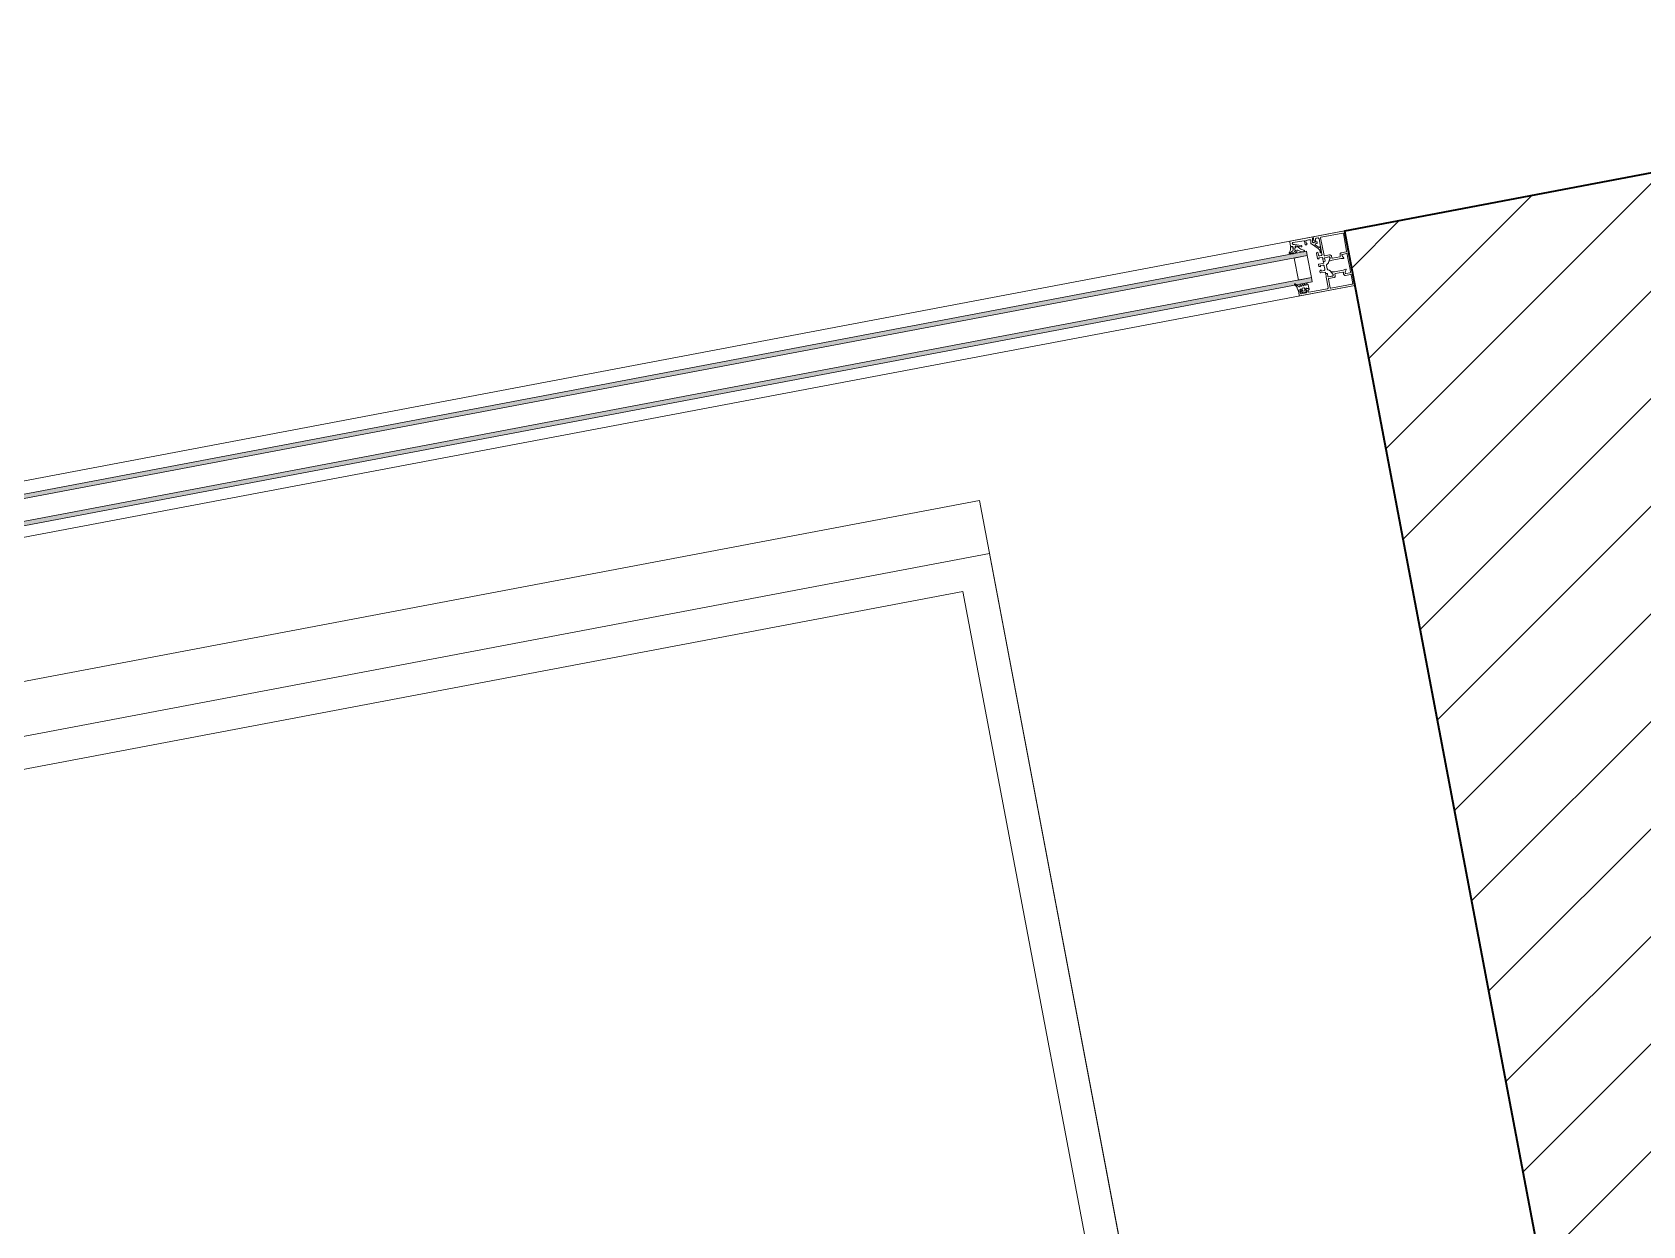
# Model space of a CAD drawing. Header units: centimetres. Extents: x 43491 to 84569, y -30699 to -11680.
# Drawn here: x 45222.9 to 45368.2, y -26170.9 to -26063.2 of the extents above; entities that cross this region are included whole.
import ezdxf

# ---------------------------------------------------------------- set-up
doc = ezdxf.new("R2010")
doc.units = ezdxf.units.CM
doc.header["$LTSCALE"] = 50.8
doc.layers.get('0').update_dxf_attribs({"lineweight": 18})
for name, color, linetype, lineweight in [('0-PROJET-DESSINS CRÉES', 7, 'Continuous', 9), ('0-PROJET-MENUISERIES EXT', 7, 'Continuous', 5), ('0-PROJET-MUR BETON', 7, 'Continuous', 35)]:
    doc.layers.add(name, color=color, linetype=linetype, lineweight=lineweight)

# ---------------------------------------------------------------- blocks, each defined once
blk = doc.blocks.new('Groupe-141-1')
at = {"color": 7, "lineweight": 13, "flags": 128}
for points in [[(6522.72, -48172.24), (6522.71, -48172.15), (6522.67, -48171.96), (6522.67, -48171.94), (6522.68, -48171.93), (6522.69, -48171.92), (6522.79, -48171.91), (6522.81, -48171.91), (6522.82, -48171.92), (6522.83, -48171.93), (6522.87, -48172.17), (6522.88, -48172.18), (6522.89, -48172.2), (6522.91, -48172.2), (6522.93, -48172.2), (6523.31, -48172.13), (6523.33, -48172.13), (6523.35, -48172.11), (6523.35, -48172.09), (6523.35, -48172.07), (6523.34, -48172.01), (6523.16, -48171.79), (6523.16, -48171.79), (6523.16, -48171.78), (6523.16, -48171.78), (6523.17, -48171.77), (6523.17, -48171.77), (6523.46, -48171.77), (6524.23, -48171.62), (6524.49, -48171.52), (6524.5, -48171.52), (6524.5, -48171.52), (6524.51, -48171.53), (6524.51, -48171.53), (6524.51, -48171.54), (6524.42, -48171.8), (6524.43, -48171.87), (6524.44, -48171.89), (6524.46, -48171.9), (6524.47, -48171.91), (6524.49, -48171.91), (6524.88, -48171.84), (6524.89, -48171.83), (6524.91, -48171.82), (6524.92, -48171.8), (6524.92, -48171.78), (6524.87, -48171.54), (6524.65, -48170.39), (6524.61, -48170.16), (6524.6, -48170.14), (6524.59, -48170.12), (6524.57, -48170.12), (6524.55, -48170.12), (6524.17, -48170.19), (6524.15, -48170.2), (6524.14, -48170.21), (6524.13, -48170.23), (6524.13, -48170.25), (6524.14, -48170.32), (6524.32, -48170.53), (6524.32, -48170.53), (6524.32, -48170.54), (6524.32, -48170.55), (6524.31, -48170.55), (6524.31, -48170.55), (6524.02, -48170.55), (6523.26, -48170.7), (6522.99, -48170.8), (6522.98, -48170.8), (6522.98, -48170.8), (6522.97, -48170.8), (6522.97, -48170.79), (6522.97, -48170.78), (6523.06, -48170.52), (6523.05, -48170.45), (6523.04, -48170.43), (6523.03, -48170.42), (6523.01, -48170.41), (6522.99, -48170.41), (6522.61, -48170.49), (6522.59, -48170.49), (6522.57, -48170.51), (6522.57, -48170.52), (6522.57, -48170.54), (6522.61, -48170.78), (6522.61, -48170.8), (6522.6, -48170.81), (6522.59, -48170.81), (6522.49, -48170.83), (6522.47, -48170.83), (6522.46, -48170.82), (6522.45, -48170.81), (6522.42, -48170.62), (6522.42, -48170.62), (6522.43, -48170.61), (6522.43, -48170.59), (6522.42, -48170.55), (6522.42, -48170.53), (6522.4, -48170.52), (6522.4, -48170.52), (6522.39, -48170.5), (6522.39, -48170.48), (6522.37, -48170.46), (6522.35, -48170.46), (6522.34, -48170.46), (6522.06, -48170.51), (6522.07, -48170.59), (6521.98, -48170.6), (6521.96, -48170.61), (6521.95, -48170.6), (6521.93, -48170.59), (6521.92, -48170.58), (6521.92, -48170.56), (6521.83, -48170.12), (6521.83, -48170.1), (6521.84, -48170.08), (6521.84, -48170.06), (6521.86, -48170.04), (6521.87, -48170.02), (6521.89, -48170.01), (6521.91, -48170.01), (6521.96, -48170), (6522.01, -48170.24), (6522.02, -48170.26), (6522.03, -48170.28), (6522.04, -48170.3), (6522.06, -48170.31), (6522.08, -48170.32), (6522.1, -48170.32), (6522.13, -48170.32), (6522.25, -48170.3), (6522.28, -48170.29), (6522.3, -48170.28), (6522.31, -48170.26), (6522.32, -48170.25), (6522.33, -48170.23), (6522.34, -48170.2), (6522.33, -48170.18), (6522.07, -48168.78), (6522.06, -48168.75), (6522.05, -48168.73), (6522.03, -48168.72), (6522.02, -48168.71), (6522, -48168.7), (6521.97, -48168.69), (6521.95, -48168.7), (6521.82, -48168.72), (6521.8, -48168.73), (6521.78, -48168.74), (6521.77, -48168.75), (6521.75, -48168.77), (6521.75, -48168.79), (6521.74, -48168.81), (6521.74, -48168.84), (6521.78, -48169.01), (6521.72, -48169.03), (6521.59, -48168.94), (6521.53, -48168.6), (6524.38, -48168.06), (6524.43, -48168.33), (6524.75, -48170.05), (6524.76, -48170.08), (6525.06, -48171.7), (6525.08, -48171.8), (6525.26, -48172.71), (6525.31, -48172.98), (6520.34, -48173.92), (6520.32, -48173.92), (6520.31, -48173.91), (6520.29, -48173.89), (6520.29, -48173.88), (6520.21, -48173.48), (6520.21, -48173.46), (6520.22, -48173.45), (6520.23, -48173.43), (6520.25, -48173.42), (6520.38, -48173.4), (6520.4, -48173.4), (6520.42, -48173.41), (6520.43, -48173.42), (6520.44, -48173.44), (6520.45, -48173.49), (6520.35, -48173.51), (6520.38, -48173.66), (6520.38, -48173.68), (6520.4, -48173.7), (6520.42, -48173.72), (6520.44, -48173.73), (6520.47, -48173.74), (6520.49, -48173.74), (6520.89, -48173.66), (6520.91, -48173.65), (6520.93, -48173.64), (6520.95, -48173.62), (6520.96, -48173.6), (6520.97, -48173.57), (6520.97, -48173.54), (6520.94, -48173.4), (6520.84, -48173.42), (6520.83, -48173.37), (6520.83, -48173.35), (6520.84, -48173.33), (6520.85, -48173.31), (6520.87, -48173.31), (6521.13, -48173.26), (6521.15, -48173.26), (6521.16, -48173.27), (6521.18, -48173.28), (6521.18, -48173.3), (6521.19, -48173.32), (6521.19, -48173.34), (6521.18, -48173.36), (6521.17, -48173.37), (6521.15, -48173.38), (6521.12, -48173.38), (6521.1, -48173.39), (6521.09, -48173.4), (6521.08, -48173.42), (6521.08, -48173.44), (6521.1, -48173.56), (6521.11, -48173.58), (6521.12, -48173.59), (6521.14, -48173.6), (6521.16, -48173.6), (6522.82, -48173.28), (6522.84, -48173.28), (6522.87, -48173.26), (6522.88, -48173.24), (6522.9, -48173.22), (6522.9, -48173.19), (6522.9, -48173.17)], [(6519.51, -48169.51), (6519.5, -48169.51), (6519.49, -48169.52), (6519.49, -48169.54), (6519.48, -48169.63), (6519.48, -48169.71), (6519.48, -48169.77), (6519.47, -48169.83), (6519.45, -48169.88), (6519.43, -48169.94), (6519.4, -48169.99), (6519.4, -48170), (6519.39, -48170.02), (6519.38, -48170.05), (6519.38, -48170.08), (6519.39, -48170.1), (6519.41, -48170.13), (6519.43, -48170.15), (6519.45, -48170.16), (6519.48, -48170.17), (6519.5, -48170.18), (6519.53, -48170.17), (6519.7, -48170.14), (6519.72, -48170.13), (6519.75, -48170.12), (6519.78, -48170.11), (6520.01, -48169.99), (6520.03, -48169.98), (6520.05, -48169.96), (6520.06, -48169.94), (6520.06, -48169.91), (6520.06, -48169.89), (6520.06, -48169.86), (6520.06, -48169.84), (6520.06, -48169.83), (6520.07, -48169.81), (6520.09, -48169.8), (6520.11, -48169.8), (6520.13, -48169.8), (6520.15, -48169.81), (6520.21, -48169.85), (6520.28, -48169.88), (6520.35, -48169.91), (6520.42, -48169.93), (6520.5, -48169.95), (6520.57, -48169.96), (6520.63, -48169.96), (6520.64, -48169.96), (6520.66, -48169.96), (6520.67, -48169.96), (6520.69, -48169.95), (6520.71, -48169.94), (6520.73, -48169.93), (6520.74, -48169.91), (6520.75, -48169.89), (6520.75, -48169.87), (6520.74, -48169.85), (6520.73, -48169.83), (6520.71, -48169.82), (6520.62, -48169.79), (6520.53, -48169.75), (6520.44, -48169.71), (6520.35, -48169.66), (6520.27, -48169.61), (6520.22, -48169.57), (6520.14, -48169.52), (6520.05, -48169.47), (6519.99, -48169.44), (6519.98, -48169.44), (6519.97, -48169.44), (6519.96, -48169.44), (6519.96, -48169.45), (6519.95, -48169.46), (6519.95, -48169.47), (6519.97, -48169.58), (6519.97, -48169.59), (6519.97, -48169.6), (6519.96, -48169.61), (6519.95, -48169.61), (6519.73, -48169.66), (6519.72, -48169.66), (6519.71, -48169.65), (6519.7, -48169.64), (6519.7, -48169.63), (6519.69, -48169.54), (6519.69, -48169.52), (6519.68, -48169.51), (6519.66, -48169.51)], [(6521.12, -48168.88), (6520.93, -48168.92), (6520.91, -48168.93), (6520.89, -48168.94), (6520.89, -48168.96), (6520.89, -48168.98), (6520.93, -48169.22), (6520.99, -48169.2), (6520.96, -48169.27), (6520.96, -48169.29), (6520.94, -48169.31), (6520.92, -48169.33), (6520.9, -48169.33), (6520.88, -48169.33), (6520.86, -48169.33), (6520.84, -48169.32), (6520.82, -48169.3), (6520.81, -48169.28), (6520.76, -48169), (6520.75, -48168.98), (6520.74, -48168.97), (6520.72, -48168.96), (6520.7, -48168.96), (6519.73, -48169.1), (6519.71, -48169.11), (6519.69, -48169.12), (6519.67, -48169.15), (6519.66, -48169.17), (6519.65, -48169.2), (6519.66, -48169.23), (6519.67, -48169.25), (6519.69, -48169.27), (6519.72, -48169.29), (6519.74, -48169.29), (6519.77, -48169.29), (6519.82, -48169.28), (6519.83, -48169.28), (6519.84, -48169.28), (6519.84, -48169.28), (6519.83, -48169.28), (6519.84, -48169.28), (6520.47, -48169.38), (6520.47, -48169.38), (6520.49, -48169.39), (6520.5, -48169.41), (6520.51, -48169.42), (6520.52, -48169.46), (6520.52, -48169.48), (6520.51, -48169.49), (6520.5, -48169.51), (6520.48, -48169.51), (6520.46, -48169.51), (6520.46, -48169.51), (6519.97, -48169.43), (6519.97, -48169.43), (6519.95, -48169.44), (6519.93, -48169.44), (6519.92, -48169.46), (6519.91, -48169.47), (6519.91, -48169.49), (6519.93, -48169.57), (6519.93, -48169.59), (6519.92, -48169.61), (6519.91, -48169.62), (6519.89, -48169.63), (6519.79, -48169.64), (6519.77, -48169.64), (6519.75, -48169.64), (6519.74, -48169.62), (6519.73, -48169.6), (6519.71, -48169.51), (6519.71, -48169.49), (6519.69, -48169.47), (6519.67, -48169.47), (6519.65, -48169.47), (6519.56, -48169.49), (6519.54, -48169.49), (6519.52, -48169.48), (6519.51, -48169.46), (6519.5, -48169.45), (6519.42, -48169.05), (6519.42, -48169.03), (6519.43, -48169.02), (6519.45, -48169), (6519.46, -48168.99), (6521.53, -48168.6), (6521.55, -48168.7), (6521.53, -48168.7), (6521.51, -48168.71), (6521.5, -48168.73), (6521.49, -48168.75), (6521.47, -48169.02), (6521.47, -48169.05), (6521.48, -48169.07), (6521.5, -48169.1), (6521.52, -48169.11), (6521.55, -48169.12), (6521.57, -48169.13), (6521.6, -48169.12), (6521.87, -48169.05), (6521.88, -48169.05), (6521.89, -48169.06), (6521.9, -48169.15), (6521.9, -48169.16), (6521.9, -48169.18), (6521.88, -48169.19), (6521.87, -48169.2), (6521.75, -48169.24), (6521.73, -48169.25), (6521.72, -48169.26), (6521.71, -48169.28), (6521.71, -48169.3), (6521.72, -48169.31), (6521.73, -48169.33), (6522.08, -48169.56), (6522.09, -48169.57), (6522.1, -48169.56), (6522.11, -48169.55), (6522.14, -48169.51), (6522.14, -48169.51), (6522.15, -48169.5), (6522.15, -48169.51), (6522.15, -48169.51), (6522.16, -48169.51), (6522.22, -48169.84), (6522.22, -48169.85), (6522.21, -48169.86), (6522.2, -48169.87), (6522.19, -48169.89), (6522.19, -48169.92), (6522.21, -48170.02), (6522.21, -48170.04), (6522.21, -48170.04), (6522.2, -48170.05), (6522.19, -48170.05), (6522.18, -48170.05), (6522.17, -48170.05), (6522.17, -48170.04), (6522.16, -48170.03), (6522.13, -48169.84), (6522.11, -48169.79), (6522.09, -48169.75), (6522.06, -48169.71), (6522.02, -48169.68), (6521.98, -48169.65), (6521.38, -48169.24), (6521.36, -48169.22), (6521.34, -48169.2), (6521.32, -48169.17), (6521.32, -48169.14), (6521.32, -48169.11), (6521.33, -48168.91), (6521.33, -48168.89), (6521.32, -48168.87), (6521.31, -48168.86), (6521.29, -48168.86), (6521.27, -48168.86)], [(6522.23, -48168.64), (6522.22, -48168.66), (6522.21, -48168.67), (6522.21, -48168.69), (6522.52, -48170.29), (6522.52, -48170.31), (6522.54, -48170.32), (6522.56, -48170.33), (6522.58, -48170.33), (6523.02, -48170.24), (6523.05, -48170.24), (6523.08, -48170.25), (6523.12, -48170.26), (6523.14, -48170.28), (6523.17, -48170.3), (6523.18, -48170.33), (6523.19, -48170.36), (6523.22, -48170.49), (6523.22, -48170.51), (6523.24, -48170.52), (6523.26, -48170.53), (6523.28, -48170.53), (6523.94, -48170.41), (6523.96, -48170.4), (6523.98, -48170.38), (6523.98, -48170.37), (6523.98, -48170.35), (6523.96, -48170.22), (6523.96, -48170.19), (6523.96, -48170.15), (6523.97, -48170.12), (6523.99, -48170.09), (6524.02, -48170.07), (6524.05, -48170.05), (6524.08, -48170.04), (6524.52, -48169.96), (6524.54, -48169.95), (6524.55, -48169.94), (6524.56, -48169.92), (6524.56, -48169.9), (6524.26, -48168.3), (6524.25, -48168.29), (6524.24, -48168.27), (6524.23, -48168.26), (6524.21, -48168.26), (6524.2, -48168.26), (6522.25, -48168.63), (6522.24, -48168.63)], [(6522.52, -48170.29), (6522.52, -48170.31), (6522.54, -48170.32), (6522.56, -48170.33), (6522.58, -48170.33), (6523.02, -48170.24), (6523.05, -48170.24), (6523.08, -48170.25), (6523.12, -48170.26), (6523.14, -48170.28), (6523.17, -48170.3), (6523.18, -48170.33), (6523.19, -48170.36), (6523.22, -48170.49), (6523.22, -48170.51), (6523.24, -48170.52), (6523.26, -48170.53), (6523.28, -48170.53), (6523.94, -48170.41), (6523.96, -48170.4), (6523.98, -48170.38), (6523.98, -48170.37), (6523.98, -48170.35), (6523.96, -48170.22), (6523.96, -48170.19), (6523.96, -48170.15), (6523.97, -48170.12), (6523.99, -48170.09), (6524.02, -48170.07), (6524.05, -48170.05), (6524.08, -48170.04), (6524.52, -48169.96), (6524.54, -48169.95), (6524.55, -48169.94), (6524.56, -48169.92), (6524.56, -48169.9), (6524.26, -48168.3), (6524.25, -48168.29), (6524.24, -48168.27), (6524.23, -48168.26), (6524.21, -48168.26), (6524.2, -48168.26), (6522.25, -48168.63), (6522.24, -48168.63), (6522.23, -48168.64), (6522.22, -48168.66), (6522.21, -48168.67), (6522.21, -48168.69)], [(6519.7, -48169.82), (6519.71, -48169.8), (6519.73, -48169.79), (6519.75, -48169.78), (6519.84, -48169.77), (6519.86, -48169.77), (6519.88, -48169.77), (6519.9, -48169.78), (6519.92, -48169.8), (6519.93, -48169.82), (6519.93, -48169.84), (6519.93, -48169.87), (6519.92, -48169.89), (6519.91, -48169.9), (6519.89, -48169.92), (6519.68, -48170.05), (6519.66, -48170.06), (6519.64, -48170.07), (6519.63, -48170.07), (6519.52, -48170.1), (6519.5, -48170.11), (6519.48, -48170.1), (6519.47, -48170.09), (6519.46, -48170.08), (6519.45, -48170.06), (6519.45, -48170.04), (6519.46, -48170.03), (6519.48, -48170.01), (6519.49, -48170.01), (6519.54, -48169.98), (6519.58, -48169.96), (6519.62, -48169.92), (6519.66, -48169.89), (6519.69, -48169.84)], [(6522.59, -48170.81), (6522.6, -48170.81), (6522.61, -48170.8), (6522.61, -48170.78), (6522.57, -48170.54), (6522.57, -48170.52), (6522.57, -48170.51), (6522.59, -48170.49), (6522.61, -48170.49), (6522.95, -48170.42), (6522.98, -48170.42), (6523.01, -48170.43), (6523.03, -48170.45), (6523.05, -48170.47), (6523.06, -48170.5), (6523.06, -48170.53), (6523.05, -48170.56), (6522.92, -48170.93), (6522.91, -48170.96), (6522.89, -48170.99), (6522.87, -48171.02), (6522.78, -48171.09), (6522.76, -48171.11), (6522.75, -48171.13), (6522.75, -48171.16), (6522.75, -48171.18), (6522.81, -48171.5), (6522.82, -48171.53), (6522.83, -48171.55), (6522.85, -48171.57), (6522.87, -48171.58), (6522.98, -48171.61), (6523.01, -48171.63), (6523.04, -48171.65), (6523.06, -48171.68), (6523.32, -48171.98), (6523.34, -48172), (6523.35, -48172.03), (6523.35, -48172.05), (6523.34, -48172.08), (6523.33, -48172.11), (6523.3, -48172.13), (6523.28, -48172.14), (6522.93, -48172.2), (6522.91, -48172.2), (6522.89, -48172.2), (6522.88, -48172.18), (6522.87, -48172.17), (6522.83, -48171.93), (6522.82, -48171.92), (6522.81, -48171.91), (6522.79, -48171.91), (6522.71, -48171.92), (6522.69, -48171.92), (6522.68, -48171.91), (6522.66, -48171.9), (6522.66, -48171.88), (6522.64, -48171.78), (6522.21, -48171.86), (6522.19, -48171.86), (6522.18, -48171.85), (6522.16, -48171.84), (6522.16, -48171.82), (6522.14, -48171.74), (6522.14, -48171.71), (6522.14, -48171.68), (6522.16, -48171.66), (6522.17, -48171.64), (6522.19, -48171.63), (6522.27, -48171.59), (6522.28, -48171.69), (6522.51, -48171.65), (6522.54, -48171.64), (6522.56, -48171.63), (6522.57, -48171.61), (6522.59, -48171.58), (6522.59, -48171.56), (6522.59, -48171.53), (6522.53, -48171.24), (6522.53, -48171.21), (6522.51, -48171.19), (6522.49, -48171.17), (6522.47, -48171.16), (6522.44, -48171.16), (6522.42, -48171.16), (6522.19, -48171.2), (6522.21, -48171.3), (6522.13, -48171.29), (6522.11, -48171.29), (6522.08, -48171.28), (6522.06, -48171.26), (6522.05, -48171.24), (6522.04, -48171.21), (6522.03, -48171.13), (6522.03, -48171.11), (6522.03, -48171.09), (6522.05, -48171.08), (6522.07, -48171.07), (6522.49, -48170.99), (6522.47, -48170.89), (6522.47, -48170.87), (6522.48, -48170.85), (6522.49, -48170.84), (6522.51, -48170.83)], [(6523.46, -48172.25), (6523.44, -48172.27), (6523.4, -48172.28), (6522.96, -48172.36), (6522.94, -48172.37), (6522.93, -48172.38), (6522.92, -48172.4), (6522.92, -48172.42), (6523.07, -48173.19), (6523.07, -48173.21), (6523.09, -48173.22), (6523.11, -48173.23), (6523.12, -48173.23), (6525.07, -48172.86), (6525.09, -48172.85), (6525.1, -48172.84), (6525.11, -48172.82), (6525.11, -48172.8), (6524.96, -48172.03), (6524.96, -48172.02), (6524.94, -48172), (6524.93, -48171.99), (6524.91, -48171.99), (6524.46, -48172.08), (6524.43, -48172.08), (6524.4, -48172.08), (6524.37, -48172.06), (6524.34, -48172.04), (6524.32, -48172.02), (6524.3, -48171.99), (6524.29, -48171.96), (6524.26, -48171.83), (6524.26, -48171.81), (6524.24, -48171.8), (6524.23, -48171.79), (6524.21, -48171.79), (6523.54, -48171.92), (6523.52, -48171.92), (6523.51, -48171.94), (6523.5, -48171.96), (6523.5, -48171.98), (6523.52, -48172.1), (6523.53, -48172.14), (6523.52, -48172.17), (6523.51, -48172.2), (6523.49, -48172.23)], [(6523.4, -48172.28), (6522.96, -48172.36), (6522.94, -48172.37), (6522.93, -48172.38), (6522.92, -48172.4), (6522.92, -48172.42), (6523.07, -48173.19), (6523.07, -48173.21), (6523.09, -48173.22), (6523.11, -48173.23), (6523.12, -48173.23), (6525.07, -48172.86), (6525.09, -48172.85), (6525.1, -48172.84), (6525.11, -48172.82), (6525.11, -48172.8), (6524.96, -48172.03), (6524.96, -48172.02), (6524.94, -48172), (6524.93, -48171.99), (6524.91, -48171.99), (6524.46, -48172.08), (6524.43, -48172.08), (6524.4, -48172.08), (6524.37, -48172.06), (6524.34, -48172.04), (6524.32, -48172.02), (6524.3, -48171.99), (6524.29, -48171.96), (6524.26, -48171.83), (6524.26, -48171.81), (6524.24, -48171.8), (6524.23, -48171.79), (6524.21, -48171.79), (6523.54, -48171.92), (6523.52, -48171.92), (6523.51, -48171.94), (6523.5, -48171.96), (6523.5, -48171.98), (6523.52, -48172.1), (6523.53, -48172.14), (6523.52, -48172.17), (6523.51, -48172.2), (6523.49, -48172.23), (6523.46, -48172.25), (6523.44, -48172.27)]]:
    blk.add_lwpolyline(points, close=True, dxfattribs=at)
at = {"lineweight": 13}
for points in [[(6520.17, -48173.46, 0), (6520.17, -48173.47, 0), (6520.18, -48173.48, 0), (6520.18, -48173.49, 0), (6520.19, -48173.49, 0), (6520.2, -48173.49, 0), (6520.2, -48173.49, 0), (6520.21, -48173.49, 0), (6520.2, -48173.41, 0), (6520.37, -48173.38, 0), (6520.36, -48173.38, 0), (6520.37, -48173.37, 0), (6520.37, -48173.36, 0), (6520.37, -48173.35, 0), (6520.37, -48173.34, 0), (6520.38, -48173.34, 0), (6520.39, -48173.33, 0), (6520.4, -48173.33, 0), (6520.4, -48173.32, 0), (6520.41, -48173.32, 0), (6520.42, -48173.32, 0), (6520.43, -48173.33, 0), (6520.44, -48173.33, 0), (6520.45, -48173.33, 0), (6520.45, -48173.34, 0), (6520.46, -48173.35, 0), (6520.46, -48173.36, 0), (6520.46, -48173.36, 0), (6520.49, -48173.49, 0), (6520.45, -48173.5, 0), (6520.44, -48173.5, 0), (6520.44, -48173.51, 0), (6520.43, -48173.51, 0), (6520.43, -48173.52, 0), (6520.42, -48173.52, 0), (6520.42, -48173.53, 0), (6520.43, -48173.54, 0), (6520.43, -48173.54, 0), (6520.43, -48173.55, 0), (6520.44, -48173.55, 0), (6520.56, -48173.64, 0), (6520.57, -48173.64, 0), (6520.58, -48173.64, 0), (6520.59, -48173.65, 0), (6520.6, -48173.64, 0), (6520.86, -48173.6, 0), (6520.86, -48173.59, 0), (6520.87, -48173.59, 0), (6520.88, -48173.58, 0), (6520.89, -48173.57, 0), (6520.97, -48173.45, 0), (6520.97, -48173.45, 0), (6520.98, -48173.44, 0), (6520.98, -48173.43, 0), (6520.97, -48173.43, 0), (6520.97, -48173.42, 0), (6520.97, -48173.41, 0), (6520.96, -48173.41, 0), (6520.95, -48173.41, 0), (6520.95, -48173.41, 0), (6520.94, -48173.41, 0), (6520.9, -48173.41, 0), (6520.88, -48173.29, 0), (6520.88, -48173.28, 0), (6520.88, -48173.27, 0), (6520.88, -48173.26, 0), (6520.88, -48173.25, 0), (6520.89, -48173.24, 0), (6520.89, -48173.24, 0), (6520.9, -48173.23, 0), (6520.91, -48173.23, 0), (6520.92, -48173.23, 0), (6520.93, -48173.23, 0), (6520.94, -48173.23, 0), (6520.94, -48173.23, 0), (6520.95, -48173.23, 0), (6520.96, -48173.24, 0), (6520.96, -48173.25, 0), (6520.97, -48173.25, 0), (6520.97, -48173.26, 0), (6520.97, -48173.27, 0), (6521.14, -48173.24, 0), (6521.08, -48172.93, 0), (6521, -48172.84, 0), (6520.99, -48172.84, 0), (6520.99, -48172.83, 0), (6520.98, -48172.83, 0), (6520.97, -48172.83, 0), (6520.96, -48172.83, 0), (6520.96, -48172.83, 0), (6520.95, -48172.84, 0), (6520.94, -48172.84, 0), (6520.94, -48172.85, 0), (6520.93, -48172.86, 0), (6520.93, -48172.86, 0), (6520.92, -48172.94, 0), (6520.92, -48172.94, 0), (6520.91, -48172.95, 0), (6520.91, -48172.96, 0), (6520.9, -48172.96, 0), (6520.9, -48172.97, 0), (6520.89, -48172.97, 0), (6520.88, -48172.97, 0), (6520.87, -48172.97, 0), (6520.86, -48172.97, 0), (6520.86, -48172.96, 0), (6520.85, -48172.96, 0), (6520.85, -48172.95, 0), (6520.81, -48172.89, 0), (6520.8, -48172.88, 0), (6520.8, -48172.88, 0), (6520.79, -48172.87, 0), (6520.78, -48172.87, 0), (6520.78, -48172.87, 0), (6520.77, -48172.87, 0), (6520.76, -48172.87, 0), (6520.75, -48172.88, 0), (6520.75, -48172.88, 0), (6520.74, -48172.89, 0), (6520.74, -48172.89, 0), (6520.73, -48172.9, 0), (6520.72, -48172.97, 0), (6520.72, -48172.98, 0), (6520.72, -48172.99, 0), (6520.71, -48172.99, 0), (6520.71, -48173, 0), (6520.7, -48173, 0), (6520.69, -48173.01, 0), (6520.68, -48173.01, 0), (6520.67, -48173.01, 0), (6520.67, -48173, 0), (6520.66, -48173, 0), (6520.65, -48172.99, 0), (6520.65, -48172.99, 0), (6520.61, -48172.93, 0), (6520.61, -48172.92, 0), (6520.6, -48172.91, 0), (6520.59, -48172.91, 0), (6520.59, -48172.91, 0), (6520.58, -48172.91, 0), (6520.57, -48172.91, 0), (6520.56, -48172.91, 0), (6520.56, -48172.91, 0), (6520.55, -48172.92, 0), (6520.54, -48172.92, 0), (6520.54, -48172.93, 0), (6520.54, -48172.94, 0), (6520.53, -48173.01, 0), (6520.52, -48173.02, 0), (6520.52, -48173.03, 0), (6520.52, -48173.03, 0), (6520.51, -48173.04, 0), (6520.5, -48173.04, 0), (6520.49, -48173.04, 0), (6520.49, -48173.04, 0), (6520.48, -48173.04, 0), (6520.47, -48173.04, 0), (6520.46, -48173.04, 0), (6520.46, -48173.03, 0), (6520.45, -48173.02, 0), (6520.42, -48172.96, 0), (6520.41, -48172.96, 0), (6520.41, -48172.95, 0), (6520.4, -48172.95, 0), (6520.39, -48172.94, 0), (6520.38, -48172.94, 0), (6520.37, -48172.94, 0), (6520.37, -48172.95, 0), (6520.36, -48172.95, 0), (6520.35, -48172.95, 0), (6520.35, -48172.96, 0), (6520.34, -48172.97, 0), (6520.34, -48172.97, 0), (6520.34, -48172.98, 0), (6520.34, -48172.99, 0), (6520.36, -48173.06, 0), (6520.36, -48173.07, 0), (6520.36, -48173.08, 0), (6520.35, -48173.08, 0), (6520.35, -48173.09, 0), (6520.35, -48173.1, 0), (6520.34, -48173.11, 0), (6520.33, -48173.11, 0), (6520.32, -48173.11, 0), (6520.32, -48173.12, 0), (6520.31, -48173.12, 0), (6520.3, -48173.12, 0), (6520.29, -48173.12, 0), (6520.28, -48173.11, 0), (6520.28, -48173.11, 0), (6519.92, -48172.84, 0), (6519.91, -48172.84, 0), (6519.9, -48172.83, 0), (6519.89, -48172.83, 0), (6519.89, -48172.83, 0), (6519.88, -48172.83, 0), (6519.87, -48172.84, 0), (6519.87, -48172.84, 0), (6519.86, -48172.85, 0), (6519.86, -48172.85, 0), (6519.85, -48172.86, 0), (6519.85, -48172.87, 0), (6519.85, -48172.88, 0), (6519.85, -48172.88, 0), (6519.86, -48172.89, 0), (6519.86, -48172.9, 0), (6520.02, -48173.08, 0), (6520.04, -48173.1, 0), (6520.05, -48173.12, 0), (6520.06, -48173.14, 0), (6520.08, -48173.17, 0), (6520.09, -48173.19, 0), (6520.1, -48173.21, 0), (6520.1, -48173.24, 0), (6520.17, -48173.46, 0)], [(6520.59, -48173.47, 0), (6520.55, -48173.28, 0), (6520.55, -48173.27, 0), (6520.55, -48173.26, 0), (6520.55, -48173.25, 0), (6520.55, -48173.24, 0), (6520.56, -48173.24, 0), (6520.57, -48173.23, 0), (6520.57, -48173.22, 0), (6520.58, -48173.22, 0), (6520.59, -48173.22, 0), (6520.71, -48173.2, 0), (6520.72, -48173.2, 0), (6520.72, -48173.2, 0), (6520.73, -48173.2, 0), (6520.74, -48173.2, 0), (6520.75, -48173.21, 0), (6520.75, -48173.21, 0), (6520.76, -48173.22, 0), (6520.76, -48173.23, 0), (6520.77, -48173.24, 0), (6520.8, -48173.43, 0), (6520.8, -48173.44, 0), (6520.8, -48173.45, 0), (6520.8, -48173.46, 0), (6520.8, -48173.47, 0), (6520.79, -48173.47, 0), (6520.79, -48173.48, 0), (6520.78, -48173.48, 0), (6520.77, -48173.49, 0), (6520.76, -48173.49, 0), (6520.64, -48173.51, 0), (6520.64, -48173.51, 0), (6520.63, -48173.51, 0), (6520.62, -48173.51, 0), (6520.61, -48173.51, 0), (6520.6, -48173.5, 0), (6520.6, -48173.5, 0), (6520.59, -48173.49, 0), (6520.59, -48173.48, 0), (6520.59, -48173.47, 0)]]:
    blk.add_polyline3d(points, dxfattribs=at)
blk = doc.blocks.new('Groupe-142-1')
at = {"color": 7, "lineweight": 13, "flags": 128}
blk.add_lwpolyline([(6519.7, -48169.63), (6519.7, -48169.64), (6519.71, -48169.65), (6519.72, -48169.66), (6519.73, -48169.66)], dxfattribs=at)
blk.add_blockref('Groupe-141-1', (0, 0))
blk = doc.blocks.new('Groupe-158-1')
at = {"color": 7, "linetype": 'Continuous', "lineweight": 13, "flags": 128}
for points in [[(19516.35, -45726), (19515.33, -45726.55, -0.325942), (19514.21, -45726.41)], [(19519.05, -45732.73, 0.324435), (19520.03, -45732.19, 0.324435), (19519.82, -45731.09, 0.324435), (19518.71, -45730.94), (19516.4, -45732.2, -0.324488), (19515.29, -45732.06, -0.324488), (19515.08, -45730.95, -0.324488), (19516.06, -45730.41), (19518.69, -45730.85, 0.324435), (19519.68, -45730.31, 0.324435), (19519.47, -45729.21, 0.324435), (19518.35, -45729.06), (19516.05, -45730.32, -0.324488), (19514.93, -45730.17, -0.324488), (19514.72, -45729.07, -0.324488), (19515.71, -45728.53), (19518.33, -45728.97, 0.324435), (19519.32, -45728.43, 0.324435), (19519.11, -45727.33, 0.324435), (19518, -45727.18), (19515.69, -45728.44, -0.324488), (19514.57, -45728.29, -0.324488), (19514.37, -45727.19, -0.324488), (19515.35, -45726.65), (19517.98, -45727.09, 0.307164), (19518.94, -45726.6, 0.307164), (19518.84, -45725.53)], [(19540.79, -45847.52, 1.372583), (19540.45, -45845.73), (19538.14, -45846.98, -1.372995), (19537.8, -45845.19), (19540.43, -45845.64, 1.372583), (19540.09, -45843.85), (19537.78, -45845.1, -1.372995), (19537.44, -45843.31), (19540.07, -45843.75, 1.372583), (19539.73, -45841.96), (19537.43, -45843.22, -1.372995), (19537.09, -45841.43), (19539.72, -45841.87, 1.372583), (19539.38, -45840.08), (19537.07, -45841.34, -1.372995), (19536.73, -45839.55), (19539.36, -45839.99, 1.372583), (19539.02, -45838.2), (19536.71, -45839.46, -1.372995), (19536.38, -45837.67), (19539, -45838.11, 1.372583), (19538.66, -45836.32), (19536.36, -45837.57, -1.372995), (19536.02, -45835.78), (19538.65, -45836.23, 1.372583), (19538.31, -45834.44), (19536, -45835.69, -1.372995), (19535.66, -45833.9), (19538.29, -45834.35, 1.372583), (19537.95, -45832.56), (19535.64, -45833.81, -1.372995), (19535.31, -45832.02), (19537.93, -45832.46, 1.372583), (19537.6, -45830.67), (19535.29, -45831.93, -1.372995), (19534.95, -45830.14), (19537.58, -45830.58, 1.372583), (19537.24, -45828.79), (19534.93, -45830.05, -1.372995), (19534.59, -45828.26), (19537.22, -45828.7, 1.372583), (19536.88, -45826.91), (19534.58, -45828.17, -1.372995), (19534.24, -45826.38), (19536.87, -45826.82, 1.372583), (19536.53, -45825.03), (19534.22, -45826.28, -1.372995), (19533.88, -45824.49), (19536.51, -45824.94, 1.372583), (19536.17, -45823.15), (19533.86, -45824.4, -1.372995), (19533.52, -45822.61), (19536.15, -45823.06, 1.372583), (19535.81, -45821.27), (19533.51, -45822.52, -1.372995), (19533.17, -45820.73), (19535.8, -45821.17, 1.372583), (19535.46, -45819.38), (19533.15, -45820.64, -1.372995), (19532.81, -45818.85), (19535.44, -45819.29, 1.372583), (19535.1, -45817.5), (19532.79, -45818.76, -1.372995), (19532.46, -45816.97), (19535.08, -45817.41, 1.372583), (19534.74, -45815.62), (19532.44, -45816.88, -1.372995), (19532.1, -45815.09), (19534.73, -45815.53, 1.372583), (19534.39, -45813.74), (19532.08, -45814.99, -1.372995), (19531.74, -45813.2), (19534.37, -45813.65, 1.372583), (19534.03, -45811.86), (19531.73, -45813.11, -1.372995), (19531.39, -45811.32), (19534.01, -45811.77, 1.372583), (19533.68, -45809.98), (19531.37, -45811.23, -1.372995), (19531.03, -45809.44), (19533.66, -45809.88, 1.372583), (19533.32, -45808.09), (19531.01, -45809.35, -1.372995), (19530.67, -45807.56), (19533.3, -45808, 1.372583), (19532.96, -45806.21), (19530.66, -45807.47, -1.372995), (19530.32, -45805.68), (19532.95, -45806.12, 1.372583), (19532.61, -45804.33), (19530.3, -45805.59, -1.372995), (19529.96, -45803.8), (19532.59, -45804.24, 1.372583), (19532.25, -45802.45), (19529.94, -45803.7, -1.372995), (19529.6, -45801.91), (19532.23, -45802.36, 1.372583), (19531.89, -45800.57), (19529.59, -45801.82, -1.372995), (19529.25, -45800.03), (19531.88, -45800.47, 1.372583), (19531.54, -45798.69), (19529.23, -45799.94, -1.372995), (19528.89, -45798.15), (19531.52, -45798.59, 1.372583), (19531.18, -45796.8), (19528.87, -45798.06, -1.372995), (19528.54, -45796.27), (19531.16, -45796.71, 1.372583), (19530.82, -45794.92), (19528.52, -45796.18, -1.372995), (19528.18, -45794.39), (19530.81, -45794.83, 1.372583), (19530.47, -45793.04), (19528.16, -45794.29, -1.372995), (19527.82, -45792.51), (19530.45, -45792.95, 1.372583), (19530.11, -45791.16), (19527.81, -45792.41, -1.372995), (19527.47, -45790.62), (19530.09, -45791.07, 1.372583), (19529.76, -45789.28), (19527.45, -45790.53, -1.372995), (19527.11, -45788.74), (19529.74, -45789.18, 1.372583), (19529.4, -45787.4), (19527.09, -45788.65, -1.372995), (19526.75, -45786.86), (19529.38, -45787.3, 1.372583), (19529.04, -45785.51), (19526.74, -45786.77, -1.372995), (19526.4, -45784.98), (19529.03, -45785.42, 1.372583), (19528.69, -45783.63), (19526.38, -45784.89, -1.372995), (19526.04, -45783.1), (19528.67, -45783.54, 1.372583), (19528.33, -45781.75), (19526.02, -45783, -1.372995), (19525.68, -45781.22), (19528.31, -45781.66, 1.372583), (19527.97, -45779.87), (19525.67, -45781.12, -1.372995), (19525.33, -45779.33), (19527.96, -45779.78, 1.372583), (19527.62, -45777.99), (19525.31, -45779.24, -1.372995), (19524.97, -45777.45), (19527.6, -45777.89, 1.372583), (19527.26, -45776.11), (19524.95, -45777.36, -1.372995), (19524.62, -45775.57), (19527.24, -45776.01, 1.372583), (19526.9, -45774.22), (19524.6, -45775.48, -1.372995), (19524.26, -45773.69), (19526.89, -45774.13, 1.372583), (19526.55, -45772.34), (19524.24, -45773.6, -1.372995), (19523.9, -45771.81), (19526.53, -45772.25, 1.372583), (19526.19, -45770.46), (19523.89, -45771.71, -1.372995), (19523.55, -45769.93), (19526.17, -45770.37, 1.372583), (19525.84, -45768.58), (19523.53, -45769.83, -1.372995), (19523.19, -45768.04), (19525.82, -45768.49, 1.372583), (19525.48, -45766.7), (19523.17, -45767.95, -1.372995), (19522.83, -45766.16), (19525.46, -45766.6, 1.372583), (19525.12, -45764.82), (19522.82, -45766.07, -1.372995), (19522.48, -45764.28), (19525.11, -45764.72, 1.372583), (19524.77, -45762.93), (19522.46, -45764.19, -1.372995), (19522.12, -45762.4), (19524.75, -45762.84, 1.372583), (19524.41, -45761.05), (19522.1, -45762.31, -1.372995), (19521.76, -45760.52), (19524.39, -45760.96, 1.372583), (19524.05, -45759.17), (19521.75, -45760.42, -1.372995), (19521.41, -45758.63), (19524.04, -45759.08, 1.372583), (19523.7, -45757.29), (19521.39, -45758.54, -1.372995), (19521.05, -45756.75), (19523.68, -45757.2, 1.372583), (19523.34, -45755.41), (19521.03, -45756.66, -1.372995), (19520.7, -45754.87), (19523.32, -45755.31, 1.372583), (19522.98, -45753.52), (19520.68, -45754.78, -1.372995), (19520.34, -45752.99), (19522.97, -45753.43, 1.372583), (19522.63, -45751.64), (19520.32, -45752.9, -1.372995), (19519.98, -45751.11), (19522.61, -45751.55, 1.372583), (19522.27, -45749.76), (19519.97, -45751.02, -1.372995), (19519.63, -45749.23), (19522.25, -45749.67, 1.372583), (19521.92, -45747.88), (19519.61, -45749.13, -1.372995), (19519.27, -45747.34), (19521.9, -45747.79, 1.372583), (19521.56, -45746), (19519.25, -45747.25, -1.372995), (19518.91, -45745.46), (19521.54, -45745.91, 1.372583), (19521.2, -45744.12), (19518.9, -45745.37, -1.372995), (19518.56, -45743.58), (19521.19, -45744.02, 1.372583), (19520.85, -45742.23), (19518.54, -45743.49, -1.372995), (19518.2, -45741.7), (19520.83, -45742.14, 1.372583), (19520.49, -45740.35), (19518.18, -45741.61, -1.372995), (19517.84, -45739.82), (19520.47, -45740.26, 1.372583), (19520.13, -45738.47), (19517.83, -45739.73, -1.372995), (19517.49, -45737.94), (19520.12, -45738.38, 1.372583), (19519.78, -45736.59), (19517.47, -45737.84, -1.372995), (19517.13, -45736.05), (19519.76, -45736.5, 1.372583), (19519.42, -45734.71), (19517.11, -45735.96, -1.372995), (19516.78, -45734.17), (19519.4, -45734.62, 1.372583), (19519.07, -45732.83), (19516.76, -45734.08, -1.372995), (19516.42, -45732.29), (19519.05, -45732.73, 1.372583), (19518.71, -45730.94), (19516.4, -45732.2, -1.372995), (19516.06, -45730.41), (19518.69, -45730.85, 1.372583), (19518.35, -45729.06), (19516.05, -45730.32, -1.372995), (19515.71, -45728.53)], [(19540.09, -45843.85, -0.324435), (19541.2, -45843.99, -0.324435), (19541.41, -45845.09, -0.324435), (19540.43, -45845.64), (19537.8, -45845.19, 0.324488), (19536.82, -45845.73, 0.324488), (19537.03, -45846.84, 0.324488), (19538.14, -45846.98), (19540.45, -45845.73, -0.324435), (19541.56, -45845.87, -0.324435), (19541.77, -45846.98, -0.324435), (19540.79, -45847.52), (19538.16, -45847.07, 0.25278), (19537.31, -45847.4, 0.25278), (19537.12, -45848.29)], [(19540.84, -45847.59, -0.131588), (19541.33, -45847.5)]]:
    blk.add_lwpolyline(points, format="xyb", dxfattribs=at)
blk = doc.blocks.new('Groupe-159-1')
at = {"color": 7}
blk.add_blockref('Groupe-158-1', (0, 0), dxfattribs=at)
blk = doc.blocks.new('NNA_IfcAnnotation-2')
at = {"color": 7}
blk.add_blockref('Groupe-159-1', (0, 0), dxfattribs=at)
at = {"color": 0, "flags": 1}
for tag in ['IFC_UUID', 'instanceID', 'prm0_name', 'prm0_type', 'prm0_value', 'prm1_name', 'prm1_type', 'prm1_value', 'prm2_name', 'prm2_type', 'prm2_value', 'prm3_name', 'prm3_type', 'prm3_value', 'prm4_name', 'prm4_type', 'prm4_value', 'prm5_name', 'prm5_type', 'prm5_value', 'prm6_name', 'prm6_type', 'prm6_value']:
    blk.add_attdef(tag, (5127.01, -25187.75), '', height=0.018, dxfattribs=at)
blk = doc.blocks.new('Groupe-177-1')
at = {"layer": '0-PROJET-DESSINS CRÉES', "color": 253, "linetype": 'Continuous', "lineweight": 5, "flags": 128}
for points in [[(6491.43, -48192.38), (6510.25, -48291.76), (6303.91, -48330.83), (6285.1, -48231.46)], [(6492.34, -48197.18), (6509.34, -48286.96), (6307.92, -48325.11), (6290.92, -48235.32)], [(6489.93, -48200.61), (6505.85, -48284.64), (6310.32, -48321.67), (6294.41, -48237.64)]]:
    blk.add_lwpolyline(points, close=True, dxfattribs=at)

msp = doc.modelspace()

# ---------------------------------------------------------------- hatches: boundary and pattern name
at = {"layer": '0-PROJET-MENUISERIES EXT', "linetype": 'Continuous', "lineweight": 0}
for points in [[(45100.64, -26128.27), (45337.92, -26083.34), (45337.85, -26082.95), (45100.56, -26127.89)], [(45101.08, -26130.64), (45338.37, -26085.7), (45338.3, -26085.31), (45101.01, -26130.25)]]:
    msp.add_hatch(color=254, dxfattribs=at).paths.add_polyline_path(points)
at = {"layer": '0-PROJET-MUR BETON', "linetype": 'Continuous', "lineweight": 5}
h = msp.add_hatch(dxfattribs=at)
h.set_pattern_fill('hachure A', style=0, pattern_type=2)
h.set_pattern_definition([(45, (38816.9114, 22086.9576), (5.2916667, -4.4097222), [])])
h.paths.add_polyline_path([(45392.28, -26216.01), (45369.2, -26094.16), (45439.4, -26080.86), (45436.05, -26063.18), (45363.92, -26076.84), (45341.29, -26081.12), (45371.07, -26238.36), (45465.83, -26220.42), (45462.48, -26202.72)])

# ---------------------------------------------------------------- linework, layer by layer
at = {"layer": '0-PROJET-MENUISERIES EXT'}
for p, q in [((45341.29, -26081.11), (45101.55, -26126.51)), ((45342.22, -26086.02), (45102.48, -26131.42))]:
    msp.add_line(p, q, dxfattribs=at)
at = {"layer": '0-PROJET-MENUISERIES EXT', "lineweight": 9, "flags": 128}
for points in [[(45100.64, -26128.27), (45337.92, -26083.34), (45337.85, -26082.95), (45100.56, -26127.89)], [(45336.74, -26083.56), (45337.92, -26083.34), (45338.3, -26085.31), (45337.12, -26085.54)], [(45101.08, -26130.64), (45338.37, -26085.7), (45338.3, -26085.31), (45101.01, -26130.25)]]:
    msp.add_lwpolyline(points, close=True, dxfattribs=at)
at = {"layer": '0-PROJET-MUR BETON', "flags": 128}
msp.add_lwpolyline([(45392.28, -26216.01), (45369.2, -26094.16), (45439.4, -26080.86), (45436.05, -26063.18), (45363.92, -26076.84), (45341.29, -26081.12), (45371.07, -26238.36), (45465.83, -26220.42), (45462.48, -26202.72)], close=True, dxfattribs=at)

# ---------------------------------------------------------------- block references
at = {"color": 7}
msp.add_blockref('Groupe-142-1', (38816.91, 22086.96), dxfattribs=at)
at = {"color": 7, "xscale": -1, "rotation": 21.44718948777562}
msp.add_blockref('NNA_IfcAnnotation-2', (46818.29, 23602.25), dxfattribs=at)
at = {"layer": '0-PROJET-DESSINS CRÉES', "color": 253}
msp.add_blockref('Groupe-177-1', (38816.91, 22086.96), dxfattribs=at)

doc.saveas('drawing.dxf')
